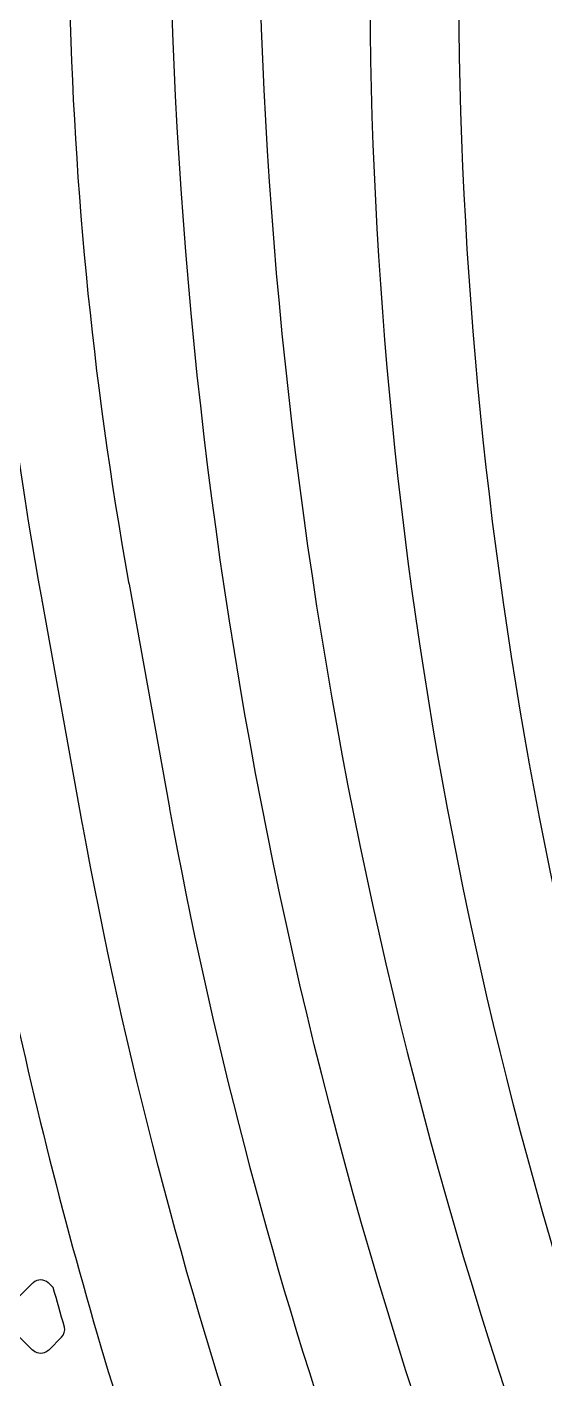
# Model space of a CAD drawing. Header units: millimetres. Extents: x 3440 to 3572, y 2 to 96.
# Drawn here: x 3530.545 to 3531.438, y 63.738 to 66.069 of the extents above; entities that cross this region are included whole.
import ezdxf

# ---------------------------------------------------------------- set-up
doc = ezdxf.new("R2010")
doc.units = ezdxf.units.MM
doc.header["$LTSCALE"] = 23.1
doc.layers.add('gbr-dxf', color=7, linetype='CONTINUOUS')

msp = doc.modelspace()

# ---------------------------------------------------------------- linework, layer by layer
at = {"layer": 'gbr-dxf', "linetype": 'Continuous'}
for points in [[(3533.3367, 60.2353, -0.198755), (3530.7901, 66.3816, -0.011889), (3530.7901, 66.385, -0.001401), (3530.7902, 66.4319, -0.006774), (3530.7902, 66.4335), (3530.7902, 68.821, 0.15456), (3530.6411, 69.0475, -0.007498), (3530.6397, 69.0487, -0.223524), (3530.566, 69.2052, -0.414223), (3530.7692, 69.4084, -0.414223), (3530.9724, 69.2052, -0.097355), (3530.9573, 69.1283, 0.044886), (3530.9345, 69.0512, -0.047616), (3530.9426, 68.9741, -0.019176), (3530.9426, 68.9684), (3530.9426, 68.8329, -0.01601), (3530.9426, 68.8281), (3530.9426, 66.4315, -0.008654), (3530.9426, 66.4292, 0.001254), (3530.9425, 66.3884, -0.011774), (3530.9425, 66.3851, 0.198929), (3533.4461, 60.3414, -0.008685)], [(3529.9322, 69.1544, 0.224387), (3530.0528, 68.8991), (3530.0594, 68.8935), (3530.2616, 68.0324), (3530.2788, 66.7452, -0.031401), (3530.2789, 66.7421), (3530.2832, 66.4211, -0.024536), (3530.2832, 66.4187), (3530.2857, 66.2338, -0.02971), (3530.2858, 66.2309), (3530.2858, 66.2307), (3530.2865, 66.1776, -0.020598), (3530.2866, 66.1756, 0.041374), (3530.3954, 65.05, -0.014401), (3530.3956, 65.0488), (3530.465, 64.6639, -0.013612), (3530.4652, 64.6627, 0.04234), (3530.8402, 63.2846, -0.034058), (3530.8413, 63.2814, 0.030775), (3531.2576, 62.3296, -0.014751), (3531.2581, 62.3284), (3531.4173, 62.0181, -0.022541), (3531.4184, 62.0163, 0.006915), (3531.537, 61.7947, 0.283708)], [(3531.5759, 62.1), (3531.4164, 62.4109, -0.008596), (3531.4153, 62.413, -0.073265), (3530.6404, 64.6957, -0.008634), (3530.64, 64.698), (3530.5714, 65.0781, -0.012454), (3530.5707, 65.0816, -0.041374), (3530.4648, 66.178, -0.007759)], [(3530.6172, 66.1781, 0.041158), (3530.72, 65.1124, -0.012756), (3530.7207, 65.1088), (3530.7903, 64.723, -0.007562), (3530.7906, 64.7211, 0.07327), (3531.552, 62.4805, -0.0085)], [(3533.4202, 60.6435, -0.198702), (3531.1362, 66.1571, -0.011933)], [(3531.2886, 66.1606, 0.198897), (3533.5297, 60.7496, -0.008509)]]:
    msp.add_lwpolyline(points, format="xyb", dxfattribs=at)
msp.add_lwpolyline([(3530.5103, 63.8587, 0.379211), (3530.5103, 63.8328, -0.092348), (3530.5113, 63.8312), (3530.554, 63.7885, -0.088202), (3530.5555, 63.7876, 0.379691), (3530.5814, 63.7876, -0.095973), (3530.5831, 63.7886), (3530.6045, 63.81), (3530.6045, 63.8101, 0.239689), (3530.6095, 63.8275, -0.00213), (3530.59, 63.896), (3530.583, 63.903, -0.092187), (3530.5815, 63.9039, 0.378751), (3530.5555, 63.904, -0.096528), (3530.5539, 63.903), (3530.5113, 63.8604, -0.095997)], format="xyb", close=True, dxfattribs=at)

doc.saveas('drawing.dxf')
